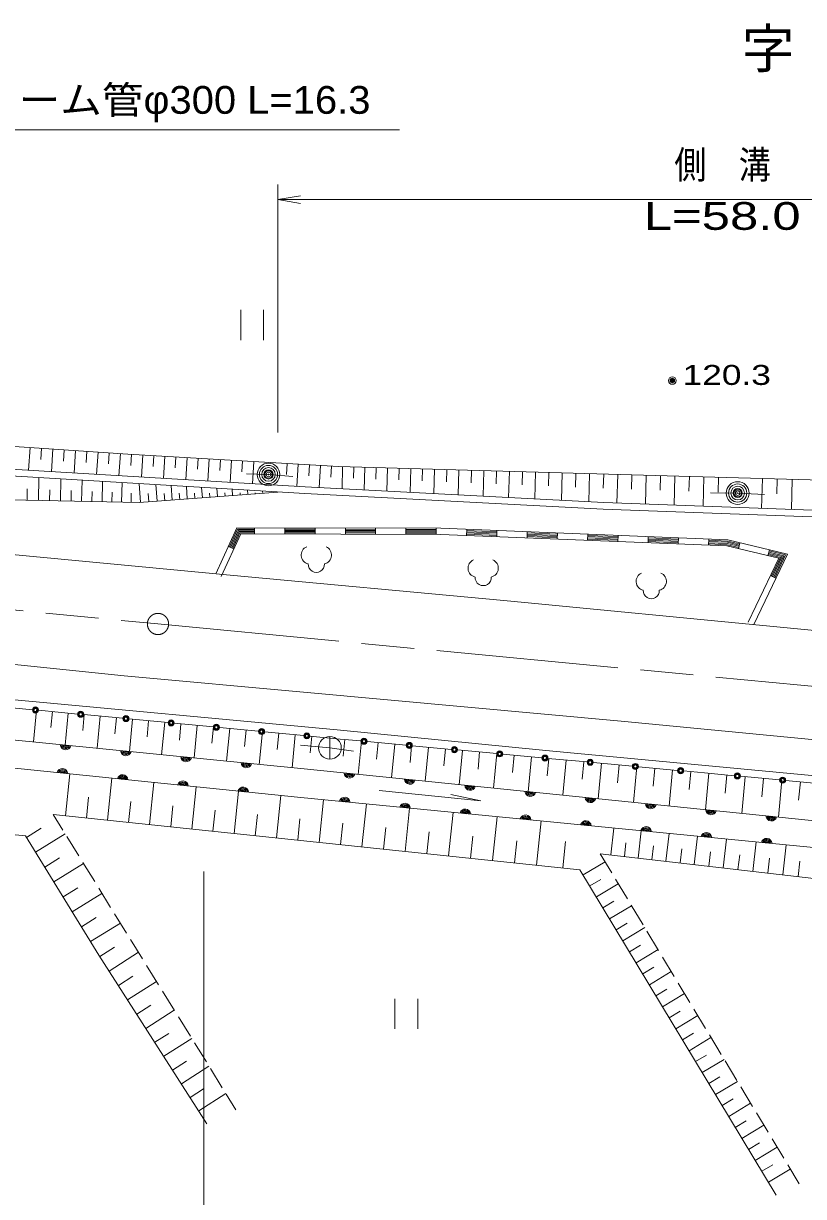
# Model space of a CAD drawing. Units: millimetres, scale not verified. Extents: x 40000 to 680000, y 20000 to 380000.
# Drawn here: x 256310 to 307826, y 262812 to 340233 of the extents above; entities that cross this region are included whole.
import ezdxf
from ezdxf.enums import TextEntityAlignment as Align

# ---------------------------------------------------------------- set-up
doc = ezdxf.new("R2010")
doc.units = ezdxf.units.MM
doc.header["$LTSCALE"] = 1000
doc.header["$PDMODE"] = 32
doc.header["$PDSIZE"] = 500
doc.linetypes.add('CHAIN', pattern=[18.5, 12, -1.5, 3.5, -1.5])
for name, color, linetype, lineweight in [('M-BMK', 2, 'CHAIN', 13), ('M-STR-HTXT', 7, 'Continuous', 13), ('M-STR-STRC', 7, 'Continuous', 13), ('M-WORK', 1, 'Continuous', 13)]:
    doc.layers.add(name, color=color, linetype=linetype, lineweight=lineweight)
doc.layers.add('M-BMK-HTXT', color=7, linetype='Continuous')
doc.styles.add('ＭＳ Ｐゴシック', font='')
doc.styles.get('ＭＳ Ｐゴシック').set_extended_font_data('MS PGothic')

# ---------------------------------------------------------------- blocks, each defined once
blk = doc.blocks.new('open_arrow')
at = {"color": 0, "linetype": 'Continuous', "lineweight": -2}
blk.add_lwpolyline([(7.5, 1.25), (0, 0), (7.5, -1.25)], dxfattribs=at)

msp = doc.modelspace()

# ---------------------------------------------------------------- linework, layer by layer
at = {"layer": 'M-BMK'}
msp.add_line((265195, 300599), (364052, 291204), dxfattribs=at)
msp.add_lwpolyline([(165950, 301845), (173121, 303014), (181651, 304064), (193440, 305057), (204124, 305472), (212820, 305361), (225161, 304340), (244348, 302628), (265195, 300599)], dxfattribs=at)
msp.add_circle((265195, 300599), 700, dxfattribs=at)
at = {"layer": 'M-STR-HTXT'}
for p, q in [((273114, 313235), (273114, 329609)), ((273114, 328609), (331807, 328609)), ((268221, 284270), (268221, 239495))]:
    msp.add_line(p, q, dxfattribs=at)
msp.add_lwpolyline([(231662, 305456), (250490, 333221), (281154, 333221)], dxfattribs=at)
at = {"layer": 'M-STR-STRC'}
for p, q in [((254910, 295133), (256905, 294943)), ((257303, 294905), (259891, 294658)), ((260289, 294620), (262878, 294374)), ((263276, 294336), (265864, 294089)), ((266262, 294051), (268851, 293805)), ((269249, 293767), (271837, 293520)), ((272235, 293482), (274824, 293235)), ((275222, 293197), (277217, 293007)), ((277217, 293007), (278599, 292879)), ((278998, 292842), (281586, 292601)), ((281985, 292564), (284574, 292324)), ((284972, 292287), (287561, 292046)), ((287959, 292009), (290548, 291769)), ((290946, 291732), (293535, 291492)), ((293933, 291455), (296522, 291214)), ((296920, 291177), (299509, 290937)), ((299908, 290900), (301290, 290771)), ((301290, 290771), (303257, 290588)), ((303655, 290551), (306244, 290311)), ((306642, 290274), (309231, 290033))]:
    msp.add_line(p, q, dxfattribs=at)
for centre, radius in [((257104, 294924), 200), ((257104, 294924), 160), ((257104, 294924), 120), ((257104, 294924), 100), ((260090, 294639), 200), ((260090, 294639), 160), ((260090, 294639), 120), ((260090, 294639), 100), ((263077, 294355), 200), ((263077, 294355), 160), ((263077, 294355), 120), ((263077, 294355), 100), ((266063, 294070), 200), ((266063, 294070), 160), ((266063, 294070), 120), ((266063, 294070), 100), ((269050, 293786), 200), ((269050, 293786), 160), ((269050, 293786), 120), ((269050, 293786), 100), ((272036, 293501), 200), ((272036, 293501), 160), ((272036, 293501), 120), ((272036, 293501), 100), ((275023, 293216), 200), ((275023, 293216), 160), ((275023, 293216), 120), ((275023, 293216), 100), ((278798, 292860), 200), ((278798, 292860), 160), ((278798, 292860), 120), ((278798, 292860), 100), ((281786, 292583), 200), ((281786, 292583), 160), ((281786, 292583), 120), ((281786, 292583), 100), ((284773, 292305), 200), ((284773, 292305), 160), ((284773, 292305), 120), ((284773, 292305), 100), ((287760, 292028), 200), ((287760, 292028), 160), ((287760, 292028), 120), ((287760, 292028), 100), ((290747, 291750), 200), ((290747, 291750), 160), ((290747, 291750), 120), ((290747, 291750), 100), ((293734, 291473), 200), ((293734, 291473), 160), ((293734, 291473), 120), ((293734, 291473), 100), ((296721, 291196), 200), ((296721, 291196), 160), ((296721, 291196), 120), ((296721, 291196), 100), ((299708, 290918), 200), ((299708, 290918), 160), ((299708, 290918), 120), ((299708, 290918), 100), ((303456, 290570), 200), ((303456, 290570), 160), ((303456, 290570), 120), ((303456, 290570), 100), ((306443, 290292), 200), ((306443, 290292), 160), ((306443, 290292), 120), ((306443, 290292), 100)]:
    msp.add_circle(centre, radius, dxfattribs=at)
at = {"layer": 'M-WORK'}
for p, q in [((270659, 321340), (270659, 319340)), ((272159, 319340), (272159, 321340)), ((256744, 312251), (256642, 310741)), ((257499, 312200), (257448, 311445)), ((258254, 312150), (258152, 310651)), ((259003, 312099), (258953, 311349)), ((259753, 312048), (259652, 310560)), ((260497, 311998), (260446, 311254)), ((261241, 311948), (261141, 310471)), ((261979, 311898), (261929, 311160)), ((262718, 311848), (262619, 310382)), ((263451, 311801), (263408, 311067)), ((264185, 311757), (264098, 310293)), ((264917, 311714), (264874, 310982)), ((265649, 311670), (265562, 310205)), ((266382, 311627), (266338, 310894)), ((267114, 311583), (267027, 310117)), ((267847, 311539), (267804, 310806)), ((268581, 311496), (268493, 310029)), ((269314, 311452), (269270, 310719)), ((270048, 311408), (269960, 309940)), ((270781, 311365), (270738, 310631)), ((271515, 311321), (271428, 309852)), ((273719, 311190), (273675, 310455)), ((274454, 311146), (274366, 309675)), ((275189, 311102), (275145, 310367)), ((275925, 311059), (275837, 309594)), ((276657, 311015), (276613, 310283)), ((277389, 310980), (277347, 309515)), ((278121, 310959), (278101, 310227)), ((278854, 310938), (278811, 309439)), ((279603, 310916), (279582, 310167)), ((280353, 310895), (280309, 309360)), ((281120, 310873), (281098, 310106)), ((281888, 310851), (281843, 309280)), ((282673, 310829), (282651, 310043)), ((283459, 310806), (283413, 309198)), ((284263, 310783), (284240, 309979)), ((285067, 310760), (285020, 309114)), ((285891, 310737), (285867, 309914)), ((286714, 310713), (286666, 309028)), ((287557, 310689), (287533, 309846)), ((288400, 310665), (288350, 308940)), ((289262, 310641), (289238, 309778)), ((290125, 310616), (290075, 308849)), ((291008, 310591), (290983, 309707)), ((291892, 310565), (291840, 308757)), ((292796, 310540), (292770, 309635)), ((293700, 310514), (293647, 308662)), ((294626, 310487), (294599, 309562)), ((295551, 310461), (295498, 308580)), ((257300, 308749), (257332, 310259)), ((258754, 308718), (258784, 310172)), ((260153, 308689), (260182, 310088)), ((261499, 308661), (261528, 310007)), ((262795, 308633), (262822, 309929)), ((264043, 308617), (263948, 309861)), ((265138, 308700), (265054, 309795)), ((266135, 308777), (266061, 309734)), ((296492, 310434), (296465, 309493)), ((297433, 310407), (297379, 308511)), ((298381, 310380), (298354, 309432)), ((299329, 310353), (299274, 308442)), ((300284, 310327), (300258, 309371)), ((301240, 310300), (301187, 308373)), ((302203, 310274), (302177, 309310)), ((305112, 310194), (305058, 308232)), ((306093, 310167), (306066, 309186)), ((307074, 310140), (307020, 308161)), ((256545, 308765), (256561, 309520)), ((258027, 308734), (258042, 309461)), ((259453, 308704), (259468, 309403)), ((260826, 308675), (260840, 309348)), ((262147, 308647), (262161, 309295)), ((263419, 308620), (263432, 309244)), ((264590, 308658), (264548, 309206)), ((265636, 308738), (265600, 309217)), ((266633, 308815), (266602, 309225)), ((267132, 308853), (267069, 309674)), ((267630, 308891), (267604, 309233)), ((268129, 308929), (268077, 309613)), ((268627, 308967), (268606, 309241)), ((269126, 309005), (269084, 309553)), ((269625, 309043), (269609, 309249)), ((270123, 309082), (270092, 309492)), ((270622, 309120), (270611, 309256)), ((271120, 309158), (271099, 309431)), ((271619, 309196), (271613, 309264)), ((272117, 309234), (272107, 309371)), ((269011, 303900), (270400, 306945)), ((269914, 305687), (270452, 306865)), ((270503, 306785), (269987, 305654)), ((270060, 305620), (270554, 306705)), ((270606, 306625), (270132, 305587)), ((270400, 306945), (283882, 306915)), ((271569, 306863), (270452, 306865)), ((270503, 306785), (271569, 306783)), ((271569, 306703), (270554, 306705)), ((270606, 306625), (271569, 306623)), ((271569, 306943), (271568, 306543)), ((273569, 306938), (273568, 306538)), ((273569, 306858), (275569, 306853)), ((273569, 306778), (275569, 306773)), ((273569, 306698), (275569, 306693)), ((273569, 306618), (275569, 306613)), ((275568, 306533), (275569, 306933)), ((277569, 306929), (277568, 306529)), ((277569, 306849), (279569, 306844)), ((277569, 306769), (279569, 306764)), ((277569, 306689), (279569, 306684)), ((277569, 306609), (279569, 306604)), ((279568, 306524), (279569, 306924)), ((281569, 306920), (281568, 306520)), ((281569, 306840), (283569, 306835)), ((281569, 306760), (283569, 306755)), ((281569, 306680), (283569, 306675)), ((281569, 306600), (283568, 306595)), ((283568, 306515), (283569, 306915)), ((283882, 306915), (302821, 306151)), ((285583, 306846), (285567, 306446)), ((285573, 306606), (287572, 306526)), ((285577, 306686), (287575, 306605)), ((285580, 306766), (287578, 306685)), ((287565, 306366), (287581, 306765)), ((289580, 306685), (289564, 306285)), ((289577, 306605), (291575, 306524)), ((291562, 306204), (291578, 306604)), ((269375, 303734), (270657, 306545)), ((270657, 306545), (283873, 306515)), ((283873, 306515), (302766, 305753)), ((285570, 306526), (287569, 306446)), ((289567, 306365), (291565, 306284)), ((289570, 306445), (291569, 306364)), ((289573, 306525), (291572, 306444)), ((293577, 306524), (293560, 306124)), ((293564, 306204), (295562, 306123)), ((293567, 306284), (295565, 306203)), ((293570, 306364), (295568, 306283)), ((293573, 306444), (295572, 306363)), ((295559, 306043), (295575, 306443)), ((297573, 306362), (297557, 305963)), ((297560, 306043), (299559, 305962)), ((297564, 306123), (299562, 306042)), ((297567, 306202), (299565, 306122)), ((297570, 306282), (299568, 306202)), ((299556, 305882), (299572, 306282)), ((301570, 306201), (301554, 305802)), ((302777, 305832), (301557, 305881)), ((301560, 305961), (302788, 305912)), ((302799, 305992), (301564, 306041)), ((301567, 306121), (302810, 306071)), ((302777, 305832), (303550, 305648)), ((303569, 305726), (302788, 305912)), ((302799, 305992), (303587, 305804)), ((303606, 305881), (302810, 306071)), ((302821, 306151), (306759, 305212)), ((303624, 305959), (303532, 305570)), ((269841, 305720), (270205, 305554)), ((302766, 305753), (306185, 304938)), ((306759, 305212), (304538, 300557)), ((305570, 305496), (305477, 305106)), ((306300, 304993), (305496, 305184)), ((305514, 305262), (306415, 305047)), ((306529, 305102), (305533, 305340)), ((305551, 305418), (306644, 305157)), ((305781, 303721), (306415, 305047)), ((306529, 305102), (305854, 303686)), ((305926, 303652), (306644, 305157)), ((306185, 304938), (304177, 300730)), ((306300, 304993), (305709, 303755)), ((305998, 303617), (305637, 303790)), ((257165, 294918), (256965, 292813)), ((258218, 294818), (258118, 293765)), ((259270, 294718), (259069, 292603)), ((260328, 294617), (260227, 293560)), ((261385, 294516), (261182, 292393)), ((262446, 294415), (262345, 293353)), ((263508, 294314), (263305, 292182)), ((264574, 294212), (264472, 293146)), ((265640, 294111), (265436, 291970)), ((266710, 294009), (266608, 292938)), ((267781, 293907), (267576, 291756)), ((268856, 293804), (268753, 292729)), ((269931, 293702), (269725, 291543)), ((271010, 293599), (270908, 292519)), ((272090, 293496), (271883, 291328)), ((273174, 293393), (273071, 292308)), ((274258, 293289), (274051, 291112)), ((275347, 293186), (275243, 292097)), ((276549, 293175), (276549, 291675)), ((277530, 292978), (277429, 291883)), ((278625, 292876), (278420, 290670)), ((279729, 292774), (279626, 291671)), ((280832, 292671), (280625, 290446)), ((281945, 292568), (281842, 291455)), ((283058, 292465), (282849, 290220)), ((284180, 292360), (284076, 291238)), ((285303, 292256), (285092, 289992)), ((286435, 292151), (286330, 291019)), ((287567, 292046), (287355, 289762)), ((288708, 291940), (288602, 290798)), ((289850, 291834), (289636, 289531)), ((291002, 291727), (290895, 290575)), ((292153, 291620), (291938, 289297)), ((293315, 291512), (293207, 290351)), ((294476, 291404), (294259, 289061)), ((295648, 291295), (295539, 290124)), ((296819, 291186), (296600, 288824)), ((259081, 287937), (259370, 290708)), ((261857, 287647), (262148, 290423)), ((298000, 291077), (297891, 289895)), ((299182, 290967), (298961, 288584)), ((300374, 290856), (300263, 289665)), ((301565, 290746), (301342, 288342)), ((302767, 290634), (302655, 289432)), ((303969, 290522), (303744, 288098)), ((305181, 290410), (305068, 289198)), ((264639, 287356), (264930, 290138)), ((267426, 287064), (267718, 289851)), ((270219, 286772), (270511, 289565)), ((306393, 290297), (306166, 287852)), ((307615, 290183), (307502, 288961)), ((260469, 287792), (260614, 289180)), ((263248, 287501), (263394, 288892)), ((273017, 286480), (273309, 289278)), ((275828, 286186), (276122, 288997)), ((258908, 286993), (258271, 288022)), ((266033, 287210), (266178, 288604)), ((268823, 286918), (268969, 288315)), ((271618, 286626), (271764, 288025)), ((278660, 285890), (278956, 288721)), ((281512, 285591), (281810, 288444)), ((284385, 285291), (284686, 288164)), ((274422, 286333), (274569, 287738)), ((277244, 286038), (277392, 287454)), ((287279, 284988), (287582, 287882)), ((290194, 284684), (290499, 287599)), ((256502, 286514), (257481, 287117)), ((257106, 285535), (259064, 286742)), ((259962, 285293), (259172, 286568)), ((280086, 285741), (280235, 287167)), ((282949, 285441), (283099, 286878)), ((285832, 285140), (285984, 286587)), ((295089, 285358), (295295, 287132)), ((296897, 285149), (297106, 286956)), ((298738, 284936), (298951, 286777)), ((300613, 284719), (300830, 286594)), ((288737, 284836), (288889, 286294)), ((291931, 284502), (292113, 286239)), ((295993, 285254), (296098, 286157)), ((297817, 285042), (297924, 285963)), ((299675, 284827), (299784, 285765)), ((302523, 284497), (302745, 286408)), ((304469, 284272), (304695, 286218)), ((306452, 284043), (306681, 286025)), ((257711, 284554), (258692, 285159)), ((293268, 284033), (294719, 284908)), ((295159, 284179), (294400, 285438)), ((301568, 284608), (301679, 285563)), ((303496, 284385), (303609, 285358)), ((305461, 284157), (305575, 285149)), ((307461, 283926), (307578, 284935)), ((258316, 283573), (260278, 284783)), ((261015, 283593), (260225, 284868)), ((293706, 283308), (294431, 283745)), ((294143, 282582), (295594, 283458)), ((296192, 282466), (295417, 283751)), ((258922, 282589), (259905, 283196)), ((259528, 281606), (261495, 282819)), ((262068, 281892), (261278, 283168)), ((294581, 281857), (295306, 282295)), ((295018, 281132), (296469, 282007)), ((297225, 280753), (296450, 282038)), ((260136, 280621), (261121, 281229)), ((263122, 280192), (262332, 281467)), ((260743, 279636), (262714, 280851)), ((295456, 280407), (296181, 280845)), ((295893, 279682), (297343, 280557)), ((298257, 279041), (297483, 280325)), ((264175, 278492), (263385, 279767)), ((261295, 278742), (268429, 267620)), ((261348, 278659), (262315, 279279)), ((261968, 277692), (263902, 278933)), ((296330, 278957), (297055, 279395)), ((296768, 278233), (298217, 279107)), ((265228, 276792), (264438, 278067)), ((297205, 277508), (297929, 277945)), ((299290, 277328), (298516, 278612)), ((262579, 276740), (263531, 277351)), ((297642, 276783), (299091, 277658)), ((263190, 275788), (265094, 277009)), ((298079, 276059), (298803, 276496)), ((300323, 275615), (299548, 276900)), ((266282, 275092), (265492, 276367)), ((280846, 275871), (280846, 273871)), ((282346, 273871), (282346, 275871)), ((298516, 275334), (299965, 276209)), ((263791, 274851), (264728, 275452)), ((264392, 273913), (266267, 275116)), ((298953, 274610), (299677, 275047)), ((301356, 273902), (300581, 275187)), ((267335, 273392), (266545, 274667)), ((299390, 273886), (300839, 274760)), ((264984, 272991), (265907, 273583)), ((299827, 273162), (300551, 273599)), ((300264, 272438), (301712, 273311)), ((302388, 272190), (301614, 273474)), ((265576, 272068), (267422, 273252)), ((268388, 271692), (267598, 272967)), ((300700, 271714), (301424, 272150)), ((301137, 270990), (302585, 271863)), ((303421, 270477), (302646, 271761)), ((266159, 271159), (267068, 271742)), ((266742, 270251), (268559, 271416)), ((269442, 269991), (268652, 271267)), ((301574, 270266), (302298, 270702)), ((302010, 269542), (303458, 270415)), ((267316, 269356), (268210, 269930)), ((267890, 268461), (269679, 269609)), ((270342, 268538), (269705, 269566)), ((304454, 268764), (303679, 270049)), ((302447, 268818), (303171, 269255)), ((302884, 268095), (304331, 268968)), ((305486, 267051), (304712, 268336)), ((303320, 267371), (304043, 267808)), ((303756, 266648), (305203, 267521)), ((304193, 265925), (304916, 266361)), ((306519, 265339), (305745, 266623)), ((304629, 265201), (306076, 266074)), ((305065, 264478), (305788, 264914)), ((307537, 263651), (306777, 264910)), ((305502, 263755), (306948, 264628))]:
    msp.add_line(p, q, dxfattribs=at)
for points in [[(232255, 313756), (243963, 313113), (263205, 311816), (277119, 310987), (299592, 310346), (333530, 309415)], [(232010, 312223), (274917, 309642), (294629, 308611), (321611, 307631), (334606, 307191), (350513, 305290)], [(231992, 311783), (274890, 309203), (294602, 308172), (321584, 307192), (334579, 306752), (350486, 304851)], [(234678, 311622), (235434, 309617), (247895, 308947), (263944, 308609), (273114, 309310)], [(271049, 310511), (272492, 310467), (274104, 310327)], [(301685, 309265), (303476, 309240), (305243, 309155)], [(235799, 307033), (251587, 305564), (269951, 303811), (288038, 302154), (306291, 300387), (320187, 299044), (341265, 296948), (370575, 294197)], [(495404, 276307), (484511, 277016), (473689, 277789), (460364, 278709), (446081, 279869), (432996, 280973), (418566, 282151), (405388, 283494), (387738, 285188), (372591, 286697), (356357, 288225), (342793, 289550), (328032, 291022), (313861, 292458), (295787, 294188), (275045, 296083), (262971, 297188), (245505, 298973), (232394, 300171)], [(499397, 264854), (497460, 272144), (495877, 274150), (481130, 275098), (458602, 276598), (449740, 277150), (436323, 278447), (422244, 279828), (404409, 281484), (384615, 283361), (360541, 285736), (344998, 287171), (323906, 289131), (307424, 290677), (290805, 292251), (277029, 293604), (254777, 295674), (239841, 297082), (233207, 297736)], [(231390, 295359), (274849, 291032), (332558, 285172)], [(332190, 283544), (274618, 289143), (231215, 293598)], [(278097, 292208), (276549, 292425), (274612, 292593)], [(279805, 289608), (286504, 288927), (284535, 289350)], [(225811, 270506), (232465, 288961), (256441, 286612), (261295, 278742)], [(258271, 288022), (293056, 284384), (306018, 262899)], [(294400, 285438), (330046, 281311), (345053, 256775)]]:
    msp.add_lwpolyline(points, dxfattribs=at)
for centre, radius in [((299161, 316667), 150), ((299161, 316667), 120), ((299161, 316667), 90), ((299161, 316667), 60), ((299161, 316667), 30), ((299161, 316667), 20), ((272492, 310467), 750), ((272492, 310467), 600), ((272492, 310467), 450), ((272492, 310467), 300), ((272492, 310467), 150), ((272492, 310467), 20), ((303476, 309240), 750), ((303476, 309240), 600), ((303476, 309240), 450), ((303476, 309240), 300), ((303476, 309240), 150), ((303476, 309240), 20), ((276549, 292425), 750)]:
    msp.add_circle(centre, radius, dxfattribs=at)
for centre, radius, start, end in [((275253, 305150), 599, 113.44836, 257.2818), ((276056, 305150), 599, 282.7182, 66.55164), ((275654, 304534), 534, 176.52859, 3.47141), ((286268, 304281), 599, 113.44836, 257.2818), ((287071, 304281), 599, 282.7182, 66.55164), ((286670, 303664), 534, 176.52859, 3.47141), ((297366, 303411), 599, 113.44836, 257.2818), ((298169, 303411), 599, 282.7182, 66.55164), ((297768, 302794), 534, 176.52859, 3.47141), ((259095, 292655), 354, 183.11192, 345.5171), ((259095, 292655), 283, 185.33596, 343.29306), ((259095, 292655), 212, 189.08229, 339.54673), ((259095, 292655), 142, 196.79401, 331.835), ((259095, 292655), 100, 207.11168, 321.51734), ((263076, 292259), 354, 183.11192, 345.5171), ((263076, 292259), 283, 185.33596, 343.29306), ((263076, 292259), 212, 189.08229, 339.54673), ((263076, 292259), 142, 196.79401, 331.835), ((263076, 292259), 100, 207.11168, 321.51734), ((267056, 291863), 354, 183.11192, 345.5171), ((267056, 291863), 283, 185.33596, 343.29306), ((267056, 291863), 212, 189.08229, 339.54673), ((267056, 291863), 142, 196.79401, 331.835), ((267056, 291863), 100, 207.11168, 321.51734), ((271036, 291466), 354, 183.11192, 345.5171), ((271036, 291466), 283, 185.33596, 343.29306), ((271036, 291466), 212, 189.08229, 339.54673), ((271036, 291466), 142, 196.79401, 331.835), ((271036, 291466), 100, 207.11168, 321.51734), ((258879, 290704), 354, 2.93732, 165.34249), ((258879, 290704), 283, 5.16135, 163.11846), ((258879, 290704), 212, 8.90768, 159.37213), ((258879, 290704), 142, 16.61941, 151.6604), ((258879, 290704), 100, 26.93707, 141.34274), ((262858, 290296), 354, 2.93732, 165.34249), ((262858, 290296), 283, 5.16135, 163.11846), ((262858, 290296), 212, 8.90768, 159.37213), ((262858, 290296), 142, 16.61941, 151.6604), ((262858, 290296), 100, 26.93707, 141.34274), ((277842, 290783), 354, 182.99875, 345.40393), ((277842, 290783), 283, 185.22279, 343.17989), ((277842, 290783), 212, 188.96912, 339.43357), ((277842, 290783), 142, 196.68085, 331.72184), ((277842, 290783), 100, 206.99851, 321.40418), ((281821, 290379), 354, 182.99875, 345.40393), ((281821, 290379), 283, 185.22279, 343.17989), ((281821, 290379), 212, 188.96912, 339.43357), ((281821, 290379), 142, 196.68085, 331.72184), ((281821, 290379), 100, 206.99851, 321.40418), ((266838, 289887), 354, 2.93732, 165.34249), ((266838, 289887), 283, 5.16135, 163.11846), ((266838, 289887), 212, 8.90768, 159.37213), ((266838, 289887), 142, 16.61941, 151.6604), ((266838, 289887), 100, 26.93707, 141.34274), ((270817, 289479), 354, 2.93732, 165.34249), ((270817, 289479), 283, 5.16135, 163.11846), ((270817, 289479), 212, 8.90768, 159.37213), ((270817, 289479), 142, 16.61941, 151.6604), ((270817, 289479), 100, 26.93707, 141.34274), ((285801, 289975), 354, 182.99875, 345.40393), ((285801, 289975), 283, 185.22279, 343.17989), ((285801, 289975), 212, 188.96912, 339.43357), ((285801, 289975), 142, 196.68085, 331.72184), ((285801, 289975), 100, 206.99851, 321.40418), ((277521, 288807), 354, 3.24252, 165.6477), ((277521, 288807), 283, 5.46656, 163.42366), ((277521, 288807), 212, 9.21289, 159.67733), ((277521, 288807), 142, 16.92461, 151.9656), ((277521, 288807), 100, 27.24228, 141.64794), ((289781, 289570), 354, 182.99875, 345.40393), ((289781, 289570), 283, 185.22279, 343.17989), ((289781, 289570), 212, 188.96912, 339.43357), ((289781, 289570), 142, 196.68085, 331.72184), ((289781, 289570), 100, 206.99851, 321.40418), ((293760, 289166), 354, 182.99875, 345.40393), ((293760, 289166), 283, 185.22279, 343.17989), ((293760, 289166), 212, 188.96912, 339.43357), ((293760, 289166), 142, 196.68085, 331.72184), ((293760, 289166), 100, 206.99851, 321.40418), ((281502, 288419), 354, 3.24252, 165.6477), ((281502, 288419), 283, 5.46656, 163.42366), ((281502, 288419), 212, 9.21289, 159.67733), ((281502, 288419), 142, 16.92461, 151.9656), ((281502, 288419), 100, 27.24228, 141.64794), ((285483, 288032), 354, 3.24252, 165.6477), ((285483, 288032), 283, 5.46656, 163.42366), ((285483, 288032), 212, 9.21289, 159.67733), ((285483, 288032), 142, 16.92461, 151.9656), ((285483, 288032), 100, 27.24228, 141.64794), ((297740, 288762), 354, 182.99875, 345.40393), ((297740, 288762), 283, 185.22279, 343.17989), ((297740, 288762), 212, 188.96912, 339.43357), ((297740, 288762), 142, 196.68085, 331.72184), ((297740, 288762), 100, 206.99851, 321.40418), ((301719, 288358), 354, 182.99875, 345.40393), ((301719, 288358), 283, 185.22279, 343.17989), ((301719, 288358), 212, 188.96912, 339.43357), ((301719, 288358), 142, 196.68085, 331.72184), ((301719, 288358), 100, 206.99851, 321.40418), ((289464, 287645), 354, 3.24252, 165.6477), ((289464, 287645), 283, 5.46656, 163.42366), ((289464, 287645), 212, 9.21289, 159.67733), ((289464, 287645), 142, 16.92461, 151.9656), ((289464, 287645), 100, 27.24228, 141.64794), ((293446, 287258), 354, 3.24252, 165.6477), ((293446, 287258), 283, 5.46656, 163.42366), ((293446, 287258), 212, 9.21289, 159.67733), ((293446, 287258), 142, 16.92461, 151.9656), ((293446, 287258), 100, 27.24228, 141.64794), ((305699, 287954), 354, 182.99875, 345.40393), ((305699, 287954), 283, 185.22279, 343.17989), ((305699, 287954), 212, 188.96912, 339.43357), ((305699, 287954), 142, 196.68085, 331.72184), ((305699, 287954), 100, 206.99851, 321.40418), ((297427, 286871), 354, 3.24252, 165.6477), ((297427, 286871), 283, 5.46656, 163.42366), ((297427, 286871), 212, 9.21289, 159.67733), ((297427, 286871), 142, 16.92461, 151.9656), ((297427, 286871), 100, 27.24228, 141.64794), ((301408, 286483), 354, 3.24252, 165.6477), ((301408, 286483), 283, 5.46656, 163.42366), ((301408, 286483), 212, 9.21289, 159.67733), ((301408, 286483), 142, 16.92461, 151.9656), ((301408, 286483), 100, 27.24228, 141.64794), ((305389, 286096), 354, 3.24252, 165.6477), ((305389, 286096), 283, 5.46656, 163.42366), ((305389, 286096), 212, 9.21289, 159.67733), ((305389, 286096), 142, 16.92461, 151.9656), ((305389, 286096), 100, 27.24228, 141.64794)]:
    msp.add_arc(centre, radius, start, end, dxfattribs=at)
for p in [(299161, 316667), (272492, 310467), (303476, 309240)]:
    msp.add_point(p, dxfattribs=at)

# ---------------------------------------------------------------- block references
at = {"layer": 'M-STR-HTXT', "xscale": 200, "yscale": 200}
msp.add_blockref('open_arrow', (273114, 328609), dxfattribs=at)

# ---------------------------------------------------------------- texts
at = {"layer": 'M-BMK-HTXT', "insert": (312083, 336995), "char_height": 2566, "attachment_point": 8, "style": 'ＭＳ Ｐゴシック'}
msp.add_mtext('\\T1.59;字江後', dxfattribs=at)
at = {"layer": 'M-STR-HTXT', "style": 'ＭＳ Ｐゴシック', "width": 1.1}
msp.add_text('ヒューム管φ300 L=16.3', height=1833, dxfattribs=at).set_placement((250490, 333721), align=Align.BOTTOM_LEFT)
at = {"layer": 'M-STR-HTXT', "style": 'ＭＳ Ｐゴシック'}
for s, width, p in [('側\u3000溝', 0.85, (302481, 329443)), ('L=58.0', 1.4, (302453, 326062))]:
    msp.add_text(s, height=1833, dxfattribs=dict(at, width=width)).set_placement(p, align=Align.BOTTOM_CENTER)
at = {"layer": 'M-WORK', "style": 'ＭＳ Ｐゴシック', "width": 1.35}
msp.add_text('120.3', height=1320, dxfattribs=at).set_placement((302753, 315980), align=Align.BOTTOM_CENTER)

doc.saveas('drawing.dxf')
